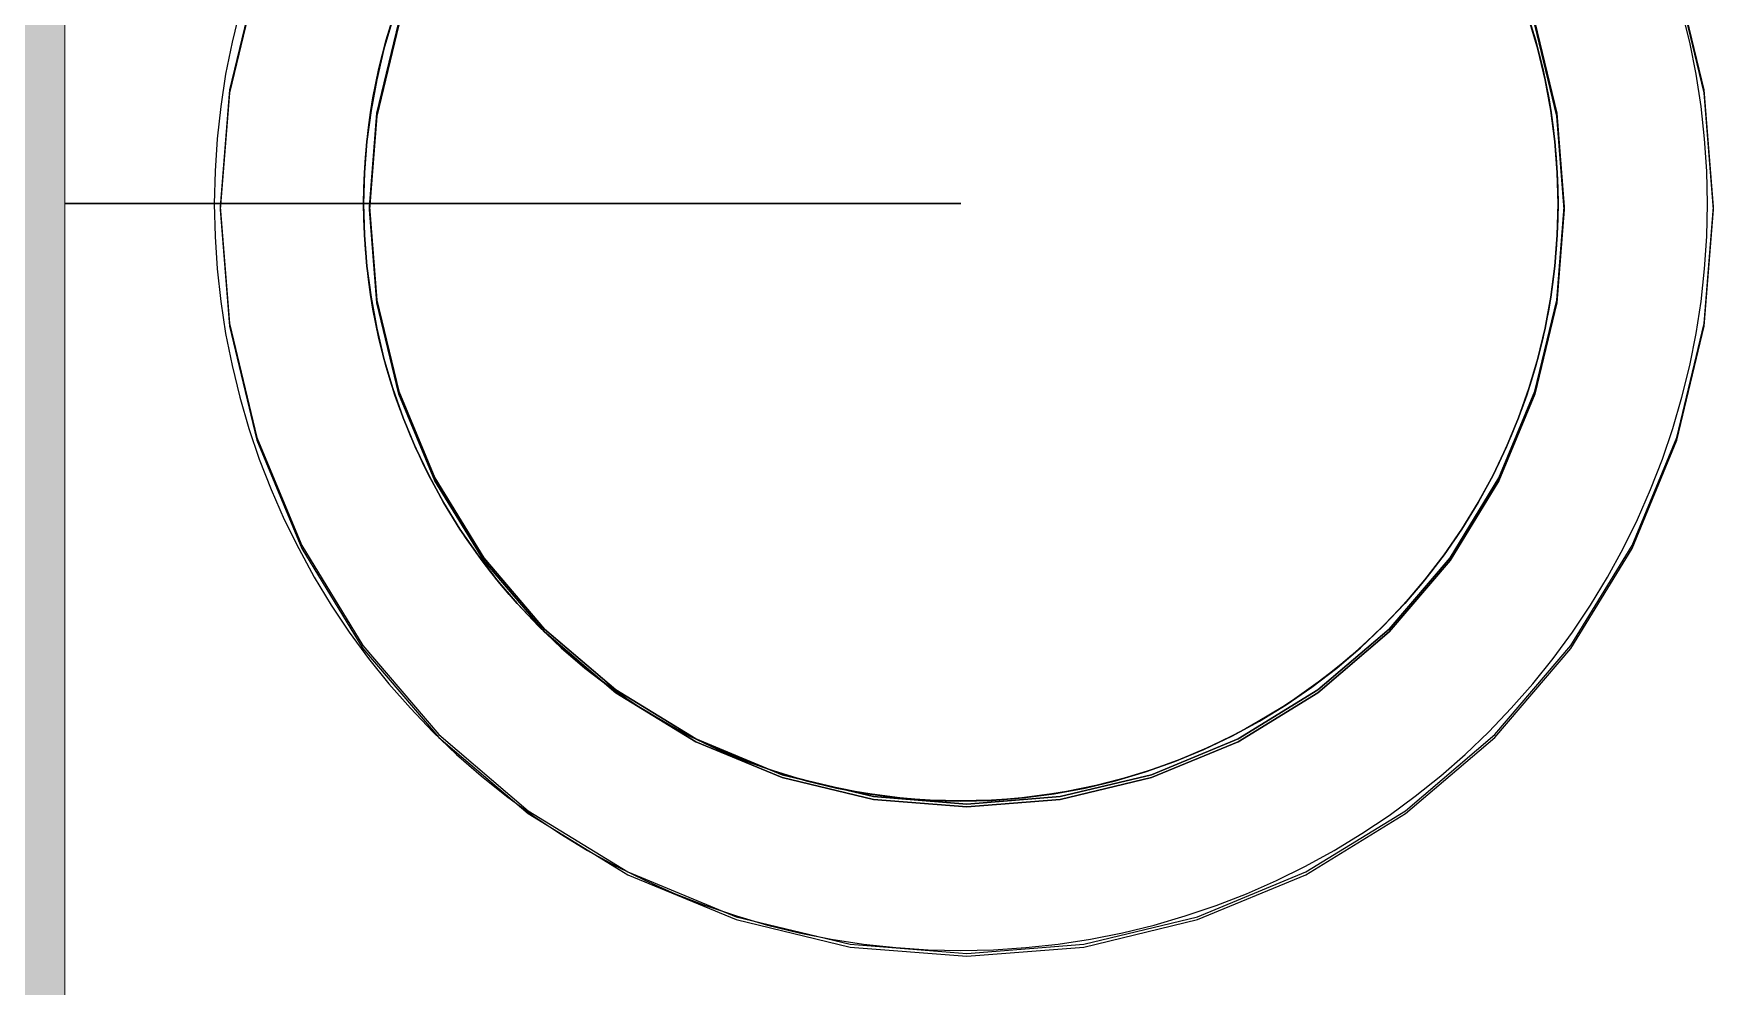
# Model space of a CAD drawing. Header units: millimetres. Extents: x 0 to 59350, y 0 to 29700.
# Drawn here: x 40432.52 to 40460.65, y 18100.61 to 18116.56 of the extents above; entities that cross this region are included whole.
import ezdxf

# ---------------------------------------------------------------- set-up
doc = ezdxf.new("R2010")
doc.units = ezdxf.units.MM
doc.linetypes.add('PUNKT2_S9', pattern=[1, 0, -1])
doc.layers.add('Slab', color=7, linetype='Continuous', lineweight=50)
doc.layers.add('Standard', color=7, linetype='Continuous', lineweight=25)

msp = doc.modelspace()

# ---------------------------------------------------------------- hatches: boundary and pattern name
at = {"layer": 'Standard', "linetype": 'PUNKT2_S9', "lineweight": 18}
h = msp.add_hatch(color=59, dxfattribs=at)
h.paths.add_polyline_path([(40433.049, 19918.72), (40433.049, 21521.22), (40408.049, 21496.22), (40408.049, 19918.72)])
h.paths.add_polyline_path([(40433.049, 18021.22), (40433.049, 18348.72), (40408.049, 18348.72), (40408.049, 18046.22)])
h.paths.add_polyline_path([(40408.049, 19641.22), (40408.049, 18626.22), (40433.049, 18626.22), (40433.049, 19641.22)])

# ---------------------------------------------------------------- linework, layer by layer
at = {"layer": 'Slab', "color": 7, "linetype": 'Continuous', "lineweight": -3}
for p, q in [((40436.262, 18117.528), (40435.804, 18115.621)), ((40436.262, 18117.528), (40435.804, 18115.621)), ((40436.262, 18117.481), (40435.804, 18115.573)), ((40436.262, 18117.481), (40435.804, 18115.573)), ((40460.496, 18115.621), (40460.038, 18117.528)), ((40460.496, 18115.621), (40460.038, 18117.528)), ((40460.496, 18115.573), (40460.038, 18117.481)), ((40460.496, 18115.573), (40460.038, 18117.481)), ((40435.975, 18116.948), (40435.846, 18116.418)), ((40435.975, 18116.948), (40435.846, 18116.418)), ((40435.975, 18116.948), (40435.846, 18116.418)), ((40435.975, 18116.948), (40435.846, 18116.418)), ((40438.273, 18115.23), (40438.64, 18116.756)), ((40438.64, 18116.756), (40438.273, 18115.23)), ((40438.39, 18116.301), (40438.539, 18116.803)), ((40438.539, 18116.803), (40438.39, 18116.301)), ((40438.539, 18116.803), (40438.39, 18116.301)), ((40438.39, 18116.301), (40438.539, 18116.803)), ((40438.539, 18116.803), (40438.39, 18116.301)), ((40438.39, 18116.301), (40438.539, 18116.803)), ((40457.56, 18116.803), (40457.709, 18116.301)), ((40457.709, 18116.301), (40457.56, 18116.803)), ((40457.709, 18116.301), (40457.56, 18116.803)), ((40457.56, 18116.803), (40457.709, 18116.301)), ((40457.709, 18116.301), (40457.56, 18116.803)), ((40457.56, 18116.803), (40457.709, 18116.301)), ((40457.661, 18116.756), (40458.027, 18115.23)), ((40458.027, 18115.23), (40457.661, 18116.756)), ((40460.253, 18116.418), (40460.124, 18116.948)), ((40460.253, 18116.418), (40460.124, 18116.948)), ((40460.253, 18116.418), (40460.124, 18116.948)), ((40460.253, 18116.418), (40460.124, 18116.948)), ((40438.273, 18115.182), (40438.64, 18116.708)), ((40438.64, 18116.708), (40438.273, 18115.182)), ((40457.661, 18116.708), (40458.027, 18115.182)), ((40458.027, 18115.182), (40457.661, 18116.708)), ((40435.846, 18116.418), (40435.739, 18115.884)), ((40435.846, 18116.418), (40435.739, 18115.884)), ((40435.846, 18116.418), (40435.739, 18115.884)), ((40435.846, 18116.418), (40435.739, 18115.884)), ((40438.268, 18115.792), (40438.39, 18116.301)), ((40438.39, 18116.301), (40438.268, 18115.792)), ((40438.39, 18116.301), (40438.268, 18115.792)), ((40438.268, 18115.792), (40438.39, 18116.301)), ((40438.39, 18116.301), (40438.268, 18115.792)), ((40438.268, 18115.792), (40438.39, 18116.301)), ((40457.709, 18116.301), (40457.831, 18115.792)), ((40457.831, 18115.792), (40457.709, 18116.301)), ((40457.831, 18115.792), (40457.709, 18116.301)), ((40457.709, 18116.301), (40457.831, 18115.792)), ((40457.831, 18115.792), (40457.709, 18116.301)), ((40457.709, 18116.301), (40457.831, 18115.792)), ((40460.36, 18115.884), (40460.253, 18116.418)), ((40460.36, 18115.884), (40460.253, 18116.418)), ((40460.36, 18115.884), (40460.253, 18116.418)), ((40460.36, 18115.884), (40460.253, 18116.418)), ((40435.739, 18115.884), (40435.656, 18115.345)), ((40435.739, 18115.884), (40435.656, 18115.345)), ((40435.739, 18115.884), (40435.656, 18115.345)), ((40435.739, 18115.884), (40435.656, 18115.345)), ((40460.443, 18115.345), (40460.36, 18115.884)), ((40460.443, 18115.345), (40460.36, 18115.884)), ((40460.443, 18115.345), (40460.36, 18115.884)), ((40460.443, 18115.345), (40460.36, 18115.884)), ((40435.804, 18115.621), (40435.65, 18113.665)), ((40435.804, 18115.621), (40435.65, 18113.665)), ((40438.173, 18115.277), (40438.268, 18115.792)), ((40438.268, 18115.792), (40438.173, 18115.277)), ((40438.268, 18115.792), (40438.173, 18115.277)), ((40438.173, 18115.277), (40438.268, 18115.792)), ((40438.268, 18115.792), (40438.173, 18115.277)), ((40438.173, 18115.277), (40438.268, 18115.792)), ((40457.831, 18115.792), (40457.926, 18115.277)), ((40457.926, 18115.277), (40457.831, 18115.792)), ((40457.926, 18115.277), (40457.831, 18115.792)), ((40457.831, 18115.792), (40457.926, 18115.277)), ((40457.926, 18115.277), (40457.831, 18115.792)), ((40457.831, 18115.792), (40457.926, 18115.277)), ((40460.65, 18113.665), (40460.496, 18115.621)), ((40460.65, 18113.665), (40460.496, 18115.621)), ((40435.656, 18115.345), (40435.597, 18114.802)), ((40435.656, 18115.345), (40435.597, 18114.802)), ((40435.656, 18115.345), (40435.597, 18114.802)), ((40435.656, 18115.345), (40435.597, 18114.802)), ((40435.804, 18115.573), (40435.65, 18113.618)), ((40435.804, 18115.573), (40435.65, 18113.618)), ((40460.502, 18114.802), (40460.443, 18115.345)), ((40460.502, 18114.802), (40460.443, 18115.345)), ((40460.502, 18114.802), (40460.443, 18115.345)), ((40460.502, 18114.802), (40460.443, 18115.345)), ((40460.65, 18113.618), (40460.496, 18115.573)), ((40460.65, 18113.618), (40460.496, 18115.573)), ((40438.104, 18114.758), (40438.173, 18115.277)), ((40438.173, 18115.277), (40438.104, 18114.758)), ((40438.173, 18115.277), (40438.104, 18114.758)), ((40438.104, 18114.758), (40438.173, 18115.277)), ((40438.173, 18115.277), (40438.104, 18114.758)), ((40438.104, 18114.758), (40438.173, 18115.277)), ((40438.15, 18113.665), (40438.273, 18115.23)), ((40438.273, 18115.23), (40438.15, 18113.665)), ((40438.15, 18113.618), (40438.273, 18115.182)), ((40438.273, 18115.182), (40438.15, 18113.618)), ((40457.926, 18115.277), (40457.995, 18114.758)), ((40457.995, 18114.758), (40457.926, 18115.277)), ((40457.995, 18114.758), (40457.926, 18115.277)), ((40457.926, 18115.277), (40457.995, 18114.758)), ((40457.995, 18114.758), (40457.926, 18115.277)), ((40457.926, 18115.277), (40457.995, 18114.758)), ((40458.027, 18115.23), (40458.15, 18113.665)), ((40458.15, 18113.665), (40458.027, 18115.23)), ((40458.027, 18115.182), (40458.15, 18113.618)), ((40458.15, 18113.618), (40458.027, 18115.182)), ((40435.597, 18114.802), (40435.561, 18114.258)), ((40435.597, 18114.802), (40435.561, 18114.258)), ((40435.597, 18114.802), (40435.561, 18114.258)), ((40435.597, 18114.802), (40435.561, 18114.258)), ((40438.063, 18114.236), (40438.104, 18114.758)), ((40438.104, 18114.758), (40438.063, 18114.236)), ((40438.104, 18114.758), (40438.063, 18114.236)), ((40438.063, 18114.236), (40438.104, 18114.758)), ((40438.104, 18114.758), (40438.063, 18114.236)), ((40438.063, 18114.236), (40438.104, 18114.758)), ((40457.995, 18114.758), (40458.036, 18114.236)), ((40458.036, 18114.236), (40457.995, 18114.758)), ((40458.036, 18114.236), (40457.995, 18114.758)), ((40457.995, 18114.758), (40458.036, 18114.236)), ((40458.036, 18114.236), (40457.995, 18114.758)), ((40457.995, 18114.758), (40458.036, 18114.236)), ((40460.538, 18114.258), (40460.502, 18114.802)), ((40460.538, 18114.258), (40460.502, 18114.802)), ((40460.538, 18114.258), (40460.502, 18114.802)), ((40460.538, 18114.258), (40460.502, 18114.802)), ((40435.561, 18114.258), (40435.549, 18113.713)), ((40435.561, 18114.258), (40435.549, 18113.713)), ((40435.561, 18114.258), (40435.549, 18113.713)), ((40435.561, 18114.258), (40435.549, 18113.713)), ((40438.049, 18113.713), (40438.063, 18114.236)), ((40438.063, 18114.236), (40438.049, 18113.713)), ((40438.063, 18114.236), (40438.049, 18113.713)), ((40438.049, 18113.713), (40438.063, 18114.236)), ((40438.063, 18114.236), (40438.049, 18113.713)), ((40438.049, 18113.713), (40438.063, 18114.236)), ((40458.036, 18114.236), (40458.049, 18113.713)), ((40458.049, 18113.713), (40458.036, 18114.236)), ((40458.049, 18113.713), (40458.036, 18114.236)), ((40458.036, 18114.236), (40458.049, 18113.713)), ((40458.049, 18113.713), (40458.036, 18114.236)), ((40458.036, 18114.236), (40458.049, 18113.713)), ((40460.549, 18113.713), (40460.538, 18114.258)), ((40460.549, 18113.713), (40460.538, 18114.258)), ((40460.549, 18113.713), (40460.538, 18114.258)), ((40460.549, 18113.713), (40460.538, 18114.258)), ((40435.549, 18113.713), (40435.561, 18113.168)), ((40435.549, 18113.713), (40435.561, 18113.168)), ((40435.549, 18113.713), (40435.561, 18113.168)), ((40435.549, 18113.713), (40435.561, 18113.168)), ((40435.65, 18113.665), (40435.804, 18111.71)), ((40435.65, 18113.665), (40435.804, 18111.71)), ((40438.063, 18113.19), (40438.049, 18113.713)), ((40438.049, 18113.713), (40438.063, 18113.19)), ((40438.049, 18113.713), (40438.063, 18113.19)), ((40438.063, 18113.19), (40438.049, 18113.713)), ((40438.049, 18113.713), (40438.063, 18113.19)), ((40438.063, 18113.19), (40438.049, 18113.713)), ((40438.273, 18112.101), (40438.15, 18113.665)), ((40438.15, 18113.665), (40438.273, 18112.101)), ((40458.15, 18113.665), (40458.027, 18112.101)), ((40458.027, 18112.101), (40458.15, 18113.665)), ((40458.049, 18113.713), (40458.036, 18113.19)), ((40458.036, 18113.19), (40458.049, 18113.713)), ((40458.036, 18113.19), (40458.049, 18113.713)), ((40458.049, 18113.713), (40458.036, 18113.19)), ((40458.036, 18113.19), (40458.049, 18113.713)), ((40458.049, 18113.713), (40458.036, 18113.19)), ((40460.496, 18111.71), (40460.65, 18113.665)), ((40460.496, 18111.71), (40460.65, 18113.665)), ((40460.538, 18113.168), (40460.549, 18113.713)), ((40460.538, 18113.168), (40460.549, 18113.713)), ((40460.538, 18113.168), (40460.549, 18113.713)), ((40460.538, 18113.168), (40460.549, 18113.713)), ((40435.65, 18113.618), (40435.804, 18111.663)), ((40435.65, 18113.618), (40435.804, 18111.663)), ((40438.273, 18112.054), (40438.15, 18113.618)), ((40438.15, 18113.618), (40438.273, 18112.054)), ((40458.15, 18113.618), (40458.027, 18112.054)), ((40458.027, 18112.054), (40458.15, 18113.618)), ((40460.496, 18111.663), (40460.65, 18113.618)), ((40460.496, 18111.663), (40460.65, 18113.618)), ((40435.561, 18113.168), (40435.597, 18112.624)), ((40435.561, 18113.168), (40435.597, 18112.624)), ((40435.561, 18113.168), (40435.597, 18112.624)), ((40435.561, 18113.168), (40435.597, 18112.624)), ((40438.104, 18112.668), (40438.063, 18113.19)), ((40438.063, 18113.19), (40438.104, 18112.668)), ((40438.063, 18113.19), (40438.104, 18112.668)), ((40438.104, 18112.668), (40438.063, 18113.19)), ((40438.063, 18113.19), (40438.104, 18112.668)), ((40438.104, 18112.668), (40438.063, 18113.19)), ((40458.036, 18113.19), (40457.995, 18112.668)), ((40457.995, 18112.668), (40458.036, 18113.19)), ((40457.995, 18112.668), (40458.036, 18113.19)), ((40458.036, 18113.19), (40457.995, 18112.668)), ((40457.995, 18112.668), (40458.036, 18113.19)), ((40458.036, 18113.19), (40457.995, 18112.668)), ((40460.502, 18112.624), (40460.538, 18113.168)), ((40460.502, 18112.624), (40460.538, 18113.168)), ((40460.502, 18112.624), (40460.538, 18113.168)), ((40460.502, 18112.624), (40460.538, 18113.168)), ((40435.597, 18112.624), (40435.656, 18112.081)), ((40435.597, 18112.624), (40435.656, 18112.081)), ((40435.597, 18112.624), (40435.656, 18112.081)), ((40435.597, 18112.624), (40435.656, 18112.081)), ((40438.173, 18112.149), (40438.104, 18112.668)), ((40438.104, 18112.668), (40438.173, 18112.149)), ((40438.104, 18112.668), (40438.173, 18112.149)), ((40438.173, 18112.149), (40438.104, 18112.668)), ((40438.104, 18112.668), (40438.173, 18112.149)), ((40438.173, 18112.149), (40438.104, 18112.668)), ((40457.995, 18112.668), (40457.926, 18112.149)), ((40457.926, 18112.149), (40457.995, 18112.668)), ((40457.926, 18112.149), (40457.995, 18112.668)), ((40457.995, 18112.668), (40457.926, 18112.149)), ((40457.926, 18112.149), (40457.995, 18112.668)), ((40457.995, 18112.668), (40457.926, 18112.149)), ((40460.443, 18112.081), (40460.502, 18112.624)), ((40460.443, 18112.081), (40460.502, 18112.624)), ((40460.443, 18112.081), (40460.502, 18112.624)), ((40460.443, 18112.081), (40460.502, 18112.624)), ((40435.656, 18112.081), (40435.739, 18111.542)), ((40435.656, 18112.081), (40435.739, 18111.542)), ((40435.656, 18112.081), (40435.739, 18111.542)), ((40435.656, 18112.081), (40435.739, 18111.542)), ((40438.268, 18111.634), (40438.173, 18112.149)), ((40438.173, 18112.149), (40438.268, 18111.634)), ((40438.173, 18112.149), (40438.268, 18111.634)), ((40438.268, 18111.634), (40438.173, 18112.149)), ((40438.173, 18112.149), (40438.268, 18111.634)), ((40438.268, 18111.634), (40438.173, 18112.149)), ((40438.64, 18110.575), (40438.273, 18112.101)), ((40438.273, 18112.101), (40438.64, 18110.575)), ((40438.64, 18110.528), (40438.273, 18112.054)), ((40438.273, 18112.054), (40438.64, 18110.528)), ((40458.027, 18112.101), (40457.661, 18110.575)), ((40457.661, 18110.575), (40458.027, 18112.101)), ((40458.027, 18112.054), (40457.661, 18110.528)), ((40457.661, 18110.528), (40458.027, 18112.054)), ((40457.926, 18112.149), (40457.831, 18111.634)), ((40457.831, 18111.634), (40457.926, 18112.149)), ((40457.831, 18111.634), (40457.926, 18112.149)), ((40457.926, 18112.149), (40457.831, 18111.634)), ((40457.831, 18111.634), (40457.926, 18112.149)), ((40457.926, 18112.149), (40457.831, 18111.634)), ((40460.36, 18111.542), (40460.443, 18112.081)), ((40460.36, 18111.542), (40460.443, 18112.081)), ((40460.36, 18111.542), (40460.443, 18112.081)), ((40460.36, 18111.542), (40460.443, 18112.081)), ((40435.804, 18111.71), (40436.262, 18109.803)), ((40435.804, 18111.71), (40436.262, 18109.803)), ((40435.804, 18111.663), (40436.262, 18109.755)), ((40435.804, 18111.663), (40436.262, 18109.755)), ((40460.038, 18109.803), (40460.496, 18111.71)), ((40460.038, 18109.803), (40460.496, 18111.71)), ((40460.038, 18109.755), (40460.496, 18111.663)), ((40460.038, 18109.755), (40460.496, 18111.663)), ((40435.739, 18111.542), (40435.846, 18111.008)), ((40435.739, 18111.542), (40435.846, 18111.008)), ((40435.739, 18111.542), (40435.846, 18111.008)), ((40435.739, 18111.542), (40435.846, 18111.008)), ((40438.39, 18111.125), (40438.268, 18111.634)), ((40438.268, 18111.634), (40438.39, 18111.125)), ((40438.268, 18111.634), (40438.39, 18111.125)), ((40438.39, 18111.125), (40438.268, 18111.634)), ((40438.268, 18111.634), (40438.39, 18111.125)), ((40438.39, 18111.125), (40438.268, 18111.634)), ((40457.831, 18111.634), (40457.709, 18111.125)), ((40457.709, 18111.125), (40457.831, 18111.634)), ((40457.709, 18111.125), (40457.831, 18111.634)), ((40457.831, 18111.634), (40457.709, 18111.125)), ((40457.709, 18111.125), (40457.831, 18111.634)), ((40457.831, 18111.634), (40457.709, 18111.125)), ((40460.253, 18111.008), (40460.36, 18111.542)), ((40460.253, 18111.008), (40460.36, 18111.542)), ((40460.253, 18111.008), (40460.36, 18111.542)), ((40460.253, 18111.008), (40460.36, 18111.542)), ((40438.539, 18110.623), (40438.39, 18111.125)), ((40438.39, 18111.125), (40438.539, 18110.623)), ((40438.39, 18111.125), (40438.539, 18110.623)), ((40438.539, 18110.623), (40438.39, 18111.125)), ((40438.39, 18111.125), (40438.539, 18110.623)), ((40438.539, 18110.623), (40438.39, 18111.125)), ((40457.709, 18111.125), (40457.56, 18110.623)), ((40457.56, 18110.623), (40457.709, 18111.125)), ((40457.56, 18110.623), (40457.709, 18111.125)), ((40457.709, 18111.125), (40457.56, 18110.623)), ((40457.56, 18110.623), (40457.709, 18111.125)), ((40457.709, 18111.125), (40457.56, 18110.623)), ((40435.846, 18111.008), (40435.975, 18110.478)), ((40435.846, 18111.008), (40435.975, 18110.478)), ((40435.846, 18111.008), (40435.975, 18110.478)), ((40435.846, 18111.008), (40435.975, 18110.478)), ((40460.124, 18110.478), (40460.253, 18111.008)), ((40460.124, 18110.478), (40460.253, 18111.008)), ((40460.124, 18110.478), (40460.253, 18111.008)), ((40460.124, 18110.478), (40460.253, 18111.008)), ((40438.714, 18110.129), (40438.539, 18110.623)), ((40438.539, 18110.623), (40438.714, 18110.129)), ((40438.539, 18110.623), (40438.714, 18110.129)), ((40438.714, 18110.129), (40438.539, 18110.623)), ((40438.539, 18110.623), (40438.714, 18110.129)), ((40438.714, 18110.129), (40438.539, 18110.623)), ((40439.24, 18109.126), (40438.64, 18110.575)), ((40438.64, 18110.575), (40439.24, 18109.126)), ((40439.24, 18109.078), (40438.64, 18110.528)), ((40438.64, 18110.528), (40439.24, 18109.078)), ((40457.661, 18110.575), (40457.06, 18109.126)), ((40457.06, 18109.126), (40457.661, 18110.575)), ((40457.661, 18110.528), (40457.06, 18109.078)), ((40457.06, 18109.078), (40457.661, 18110.528)), ((40457.56, 18110.623), (40457.385, 18110.129)), ((40457.385, 18110.129), (40457.56, 18110.623)), ((40457.385, 18110.129), (40457.56, 18110.623)), ((40457.56, 18110.623), (40457.385, 18110.129)), ((40457.385, 18110.129), (40457.56, 18110.623)), ((40457.56, 18110.623), (40457.385, 18110.129)), ((40435.975, 18110.478), (40436.128, 18109.954)), ((40435.975, 18110.478), (40436.128, 18109.954)), ((40435.975, 18110.478), (40436.128, 18109.954)), ((40435.975, 18110.478), (40436.128, 18109.954)), ((40459.971, 18109.954), (40460.124, 18110.478)), ((40459.971, 18109.954), (40460.124, 18110.478)), ((40459.971, 18109.954), (40460.124, 18110.478)), ((40459.971, 18109.954), (40460.124, 18110.478)), ((40438.914, 18109.646), (40438.714, 18110.129)), ((40438.714, 18110.129), (40438.914, 18109.646)), ((40438.714, 18110.129), (40438.914, 18109.646)), ((40438.914, 18109.646), (40438.714, 18110.129)), ((40438.714, 18110.129), (40438.914, 18109.646)), ((40438.914, 18109.646), (40438.714, 18110.129)), ((40457.385, 18110.129), (40457.185, 18109.646)), ((40457.185, 18109.646), (40457.385, 18110.129)), ((40457.185, 18109.646), (40457.385, 18110.129)), ((40457.385, 18110.129), (40457.185, 18109.646)), ((40457.185, 18109.646), (40457.385, 18110.129)), ((40457.385, 18110.129), (40457.185, 18109.646)), ((40436.128, 18109.954), (40436.303, 18109.438)), ((40436.128, 18109.954), (40436.303, 18109.438)), ((40436.128, 18109.954), (40436.303, 18109.438)), ((40436.128, 18109.954), (40436.303, 18109.438)), ((40436.262, 18109.803), (40437.013, 18107.991)), ((40436.262, 18109.803), (40437.013, 18107.991)), ((40436.262, 18109.755), (40437.013, 18107.943)), ((40436.262, 18109.755), (40437.013, 18107.943)), ((40459.288, 18107.991), (40460.038, 18109.803)), ((40459.288, 18107.991), (40460.038, 18109.803)), ((40459.288, 18107.943), (40460.038, 18109.755)), ((40459.288, 18107.943), (40460.038, 18109.755)), ((40459.796, 18109.438), (40459.971, 18109.954)), ((40459.796, 18109.438), (40459.971, 18109.954)), ((40459.796, 18109.438), (40459.971, 18109.954)), ((40459.796, 18109.438), (40459.971, 18109.954)), ((40436.303, 18109.438), (40436.501, 18108.929)), ((40436.303, 18109.438), (40436.501, 18108.929)), ((40436.303, 18109.438), (40436.501, 18108.929)), ((40436.303, 18109.438), (40436.501, 18108.929)), ((40439.139, 18109.173), (40438.914, 18109.646)), ((40438.914, 18109.646), (40439.139, 18109.173)), ((40438.914, 18109.646), (40439.139, 18109.173)), ((40439.139, 18109.173), (40438.914, 18109.646)), ((40438.914, 18109.646), (40439.139, 18109.173)), ((40439.139, 18109.173), (40438.914, 18109.646)), ((40457.185, 18109.646), (40456.96, 18109.173)), ((40456.96, 18109.173), (40457.185, 18109.646)), ((40456.96, 18109.173), (40457.185, 18109.646)), ((40457.185, 18109.646), (40456.96, 18109.173)), ((40456.96, 18109.173), (40457.185, 18109.646)), ((40457.185, 18109.646), (40456.96, 18109.173)), ((40459.598, 18108.929), (40459.796, 18109.438)), ((40459.598, 18108.929), (40459.796, 18109.438)), ((40459.598, 18108.929), (40459.796, 18109.438)), ((40459.598, 18108.929), (40459.796, 18109.438)), ((40439.389, 18108.713), (40439.139, 18109.173)), ((40439.139, 18109.173), (40439.389, 18108.713)), ((40439.139, 18109.173), (40439.389, 18108.713)), ((40439.389, 18108.713), (40439.139, 18109.173)), ((40439.139, 18109.173), (40439.389, 18108.713)), ((40439.389, 18108.713), (40439.139, 18109.173)), ((40440.06, 18107.788), (40439.24, 18109.126)), ((40439.24, 18109.126), (40440.06, 18107.788)), ((40457.06, 18109.126), (40456.24, 18107.788)), ((40456.24, 18107.788), (40457.06, 18109.126)), ((40456.96, 18109.173), (40456.71, 18108.713)), ((40456.71, 18108.713), (40456.96, 18109.173)), ((40456.71, 18108.713), (40456.96, 18109.173)), ((40456.96, 18109.173), (40456.71, 18108.713)), ((40456.71, 18108.713), (40456.96, 18109.173)), ((40456.96, 18109.173), (40456.71, 18108.713)), ((40436.501, 18108.929), (40436.721, 18108.43)), ((40436.501, 18108.929), (40436.721, 18108.43)), ((40436.501, 18108.929), (40436.721, 18108.43)), ((40436.501, 18108.929), (40436.721, 18108.43)), ((40440.06, 18107.74), (40439.24, 18109.078)), ((40439.24, 18109.078), (40440.06, 18107.74)), ((40457.06, 18109.078), (40456.24, 18107.74)), ((40456.24, 18107.74), (40457.06, 18109.078)), ((40459.378, 18108.43), (40459.598, 18108.929)), ((40459.378, 18108.43), (40459.598, 18108.929)), ((40459.378, 18108.43), (40459.598, 18108.929)), ((40459.378, 18108.43), (40459.598, 18108.929)), ((40439.663, 18108.267), (40439.389, 18108.713)), ((40439.389, 18108.713), (40439.663, 18108.267)), ((40439.389, 18108.713), (40439.663, 18108.267)), ((40439.663, 18108.267), (40439.389, 18108.713)), ((40439.389, 18108.713), (40439.663, 18108.267)), ((40439.663, 18108.267), (40439.389, 18108.713)), ((40456.71, 18108.713), (40456.436, 18108.267)), ((40456.436, 18108.267), (40456.71, 18108.713)), ((40456.436, 18108.267), (40456.71, 18108.713)), ((40456.71, 18108.713), (40456.436, 18108.267)), ((40456.436, 18108.267), (40456.71, 18108.713)), ((40456.71, 18108.713), (40456.436, 18108.267)), ((40436.721, 18108.43), (40436.962, 18107.941)), ((40436.721, 18108.43), (40436.962, 18107.941)), ((40436.721, 18108.43), (40436.962, 18107.941)), ((40436.721, 18108.43), (40436.962, 18107.941)), ((40459.137, 18107.941), (40459.378, 18108.43)), ((40459.137, 18107.941), (40459.378, 18108.43)), ((40459.137, 18107.941), (40459.378, 18108.43)), ((40459.137, 18107.941), (40459.378, 18108.43)), ((40439.959, 18107.835), (40439.663, 18108.267)), ((40439.663, 18108.267), (40439.959, 18107.835)), ((40439.663, 18108.267), (40439.959, 18107.835)), ((40439.959, 18107.835), (40439.663, 18108.267)), ((40439.663, 18108.267), (40439.959, 18107.835)), ((40439.959, 18107.835), (40439.663, 18108.267)), ((40456.436, 18108.267), (40456.14, 18107.835)), ((40456.14, 18107.835), (40456.436, 18108.267)), ((40456.14, 18107.835), (40456.436, 18108.267)), ((40456.436, 18108.267), (40456.14, 18107.835)), ((40456.14, 18107.835), (40456.436, 18108.267)), ((40456.436, 18108.267), (40456.14, 18107.835)), ((40436.962, 18107.941), (40437.224, 18107.463)), ((40436.962, 18107.941), (40437.224, 18107.463)), ((40436.962, 18107.941), (40437.224, 18107.463)), ((40436.962, 18107.941), (40437.224, 18107.463)), ((40437.013, 18107.991), (40438.037, 18106.318)), ((40437.013, 18107.991), (40438.037, 18106.318)), ((40437.013, 18107.943), (40438.037, 18106.271)), ((40437.013, 18107.943), (40438.037, 18106.271)), ((40440.278, 18107.42), (40439.959, 18107.835)), ((40439.959, 18107.835), (40440.278, 18107.42)), ((40439.959, 18107.835), (40440.278, 18107.42)), ((40440.278, 18107.42), (40439.959, 18107.835)), ((40439.959, 18107.835), (40440.278, 18107.42)), ((40440.278, 18107.42), (40439.959, 18107.835)), ((40441.079, 18106.594), (40440.06, 18107.788)), ((40440.06, 18107.788), (40441.079, 18106.594)), ((40441.079, 18106.547), (40440.06, 18107.74)), ((40440.06, 18107.74), (40441.079, 18106.547)), ((40456.24, 18107.788), (40455.221, 18106.594)), ((40455.221, 18106.594), (40456.24, 18107.788)), ((40456.24, 18107.74), (40455.221, 18106.547)), ((40455.221, 18106.547), (40456.24, 18107.74)), ((40456.14, 18107.835), (40455.821, 18107.42)), ((40455.821, 18107.42), (40456.14, 18107.835)), ((40455.821, 18107.42), (40456.14, 18107.835)), ((40456.14, 18107.835), (40455.821, 18107.42)), ((40455.821, 18107.42), (40456.14, 18107.835)), ((40456.14, 18107.835), (40455.821, 18107.42)), ((40458.263, 18106.318), (40459.288, 18107.991)), ((40458.263, 18106.318), (40459.288, 18107.991)), ((40458.263, 18106.271), (40459.288, 18107.943)), ((40458.263, 18106.271), (40459.288, 18107.943)), ((40458.875, 18107.463), (40459.137, 18107.941)), ((40458.875, 18107.463), (40459.137, 18107.941)), ((40458.875, 18107.463), (40459.137, 18107.941)), ((40458.875, 18107.463), (40459.137, 18107.941)), ((40437.224, 18107.463), (40437.507, 18106.997)), ((40437.224, 18107.463), (40437.507, 18106.997)), ((40437.224, 18107.463), (40437.507, 18106.997)), ((40437.224, 18107.463), (40437.507, 18106.997)), ((40458.592, 18106.997), (40458.875, 18107.463)), ((40458.592, 18106.997), (40458.875, 18107.463)), ((40458.592, 18106.997), (40458.875, 18107.463)), ((40458.592, 18106.997), (40458.875, 18107.463)), ((40440.618, 18107.022), (40440.278, 18107.42)), ((40440.278, 18107.42), (40440.618, 18107.022)), ((40440.278, 18107.42), (40440.618, 18107.022)), ((40440.618, 18107.022), (40440.278, 18107.42)), ((40440.278, 18107.42), (40440.618, 18107.022)), ((40440.618, 18107.022), (40440.278, 18107.42)), ((40455.821, 18107.42), (40455.481, 18107.022)), ((40455.481, 18107.022), (40455.821, 18107.42)), ((40455.481, 18107.022), (40455.821, 18107.42)), ((40455.821, 18107.42), (40455.481, 18107.022)), ((40455.481, 18107.022), (40455.821, 18107.42)), ((40455.821, 18107.42), (40455.481, 18107.022)), ((40437.507, 18106.997), (40437.81, 18106.543)), ((40437.507, 18106.997), (40437.81, 18106.543)), ((40437.507, 18106.997), (40437.81, 18106.543)), ((40437.507, 18106.997), (40437.81, 18106.543)), ((40440.978, 18106.642), (40440.618, 18107.022)), ((40440.618, 18107.022), (40440.978, 18106.642)), ((40440.618, 18107.022), (40440.978, 18106.642)), ((40440.978, 18106.642), (40440.618, 18107.022)), ((40440.618, 18107.022), (40440.978, 18106.642)), ((40440.978, 18106.642), (40440.618, 18107.022)), ((40455.481, 18107.022), (40455.121, 18106.642)), ((40455.121, 18106.642), (40455.481, 18107.022)), ((40455.121, 18106.642), (40455.481, 18107.022)), ((40455.481, 18107.022), (40455.121, 18106.642)), ((40455.121, 18106.642), (40455.481, 18107.022)), ((40455.481, 18107.022), (40455.121, 18106.642)), ((40458.289, 18106.543), (40458.592, 18106.997)), ((40458.289, 18106.543), (40458.592, 18106.997)), ((40458.289, 18106.543), (40458.592, 18106.997)), ((40458.289, 18106.543), (40458.592, 18106.997)), ((40441.358, 18106.282), (40440.978, 18106.642)), ((40440.978, 18106.642), (40441.358, 18106.282)), ((40440.978, 18106.642), (40441.358, 18106.282)), ((40441.358, 18106.282), (40440.978, 18106.642)), ((40440.978, 18106.642), (40441.358, 18106.282)), ((40441.358, 18106.282), (40440.978, 18106.642)), ((40442.272, 18105.575), (40441.079, 18106.594)), ((40441.079, 18106.594), (40442.272, 18105.575)), ((40455.221, 18106.594), (40454.028, 18105.575)), ((40454.028, 18105.575), (40455.221, 18106.594)), ((40455.121, 18106.642), (40454.741, 18106.282)), ((40454.741, 18106.282), (40455.121, 18106.642)), ((40454.741, 18106.282), (40455.121, 18106.642)), ((40455.121, 18106.642), (40454.741, 18106.282)), ((40454.741, 18106.282), (40455.121, 18106.642)), ((40455.121, 18106.642), (40454.741, 18106.282)), ((40437.81, 18106.543), (40438.133, 18106.103)), ((40437.81, 18106.543), (40438.133, 18106.103)), ((40437.81, 18106.543), (40438.133, 18106.103)), ((40437.81, 18106.543), (40438.133, 18106.103)), ((40438.037, 18106.318), (40439.311, 18104.827)), ((40438.037, 18106.318), (40439.311, 18104.827)), ((40442.272, 18105.528), (40441.079, 18106.547)), ((40441.079, 18106.547), (40442.272, 18105.528)), ((40455.221, 18106.547), (40454.028, 18105.528)), ((40454.028, 18105.528), (40455.221, 18106.547)), ((40456.989, 18104.827), (40458.263, 18106.318)), ((40456.989, 18104.827), (40458.263, 18106.318)), ((40457.966, 18106.103), (40458.289, 18106.543)), ((40457.966, 18106.103), (40458.289, 18106.543)), ((40457.966, 18106.103), (40458.289, 18106.543)), ((40457.966, 18106.103), (40458.289, 18106.543)), ((40438.037, 18106.271), (40439.311, 18104.779)), ((40438.037, 18106.271), (40439.311, 18104.779)), ((40438.133, 18106.103), (40438.474, 18105.678)), ((40438.133, 18106.103), (40438.474, 18105.678)), ((40438.133, 18106.103), (40438.474, 18105.678)), ((40438.133, 18106.103), (40438.474, 18105.678)), ((40441.756, 18105.942), (40441.358, 18106.282)), ((40441.358, 18106.282), (40441.756, 18105.942)), ((40441.358, 18106.282), (40441.756, 18105.942)), ((40441.756, 18105.942), (40441.358, 18106.282)), ((40441.358, 18106.282), (40441.756, 18105.942)), ((40441.756, 18105.942), (40441.358, 18106.282)), ((40454.741, 18106.282), (40454.343, 18105.942)), ((40454.343, 18105.942), (40454.741, 18106.282)), ((40454.343, 18105.942), (40454.741, 18106.282)), ((40454.741, 18106.282), (40454.343, 18105.942)), ((40454.343, 18105.942), (40454.741, 18106.282)), ((40454.741, 18106.282), (40454.343, 18105.942)), ((40456.989, 18104.779), (40458.263, 18106.271)), ((40456.989, 18104.779), (40458.263, 18106.271)), ((40457.625, 18105.678), (40457.966, 18106.103)), ((40457.625, 18105.678), (40457.966, 18106.103)), ((40457.625, 18105.678), (40457.966, 18106.103)), ((40457.625, 18105.678), (40457.966, 18106.103)), ((40442.172, 18105.623), (40441.756, 18105.942)), ((40441.756, 18105.942), (40442.172, 18105.623)), ((40441.756, 18105.942), (40442.172, 18105.623)), ((40442.172, 18105.623), (40441.756, 18105.942)), ((40441.756, 18105.942), (40442.172, 18105.623)), ((40442.172, 18105.623), (40441.756, 18105.942)), ((40454.343, 18105.942), (40453.927, 18105.623)), ((40453.927, 18105.623), (40454.343, 18105.942)), ((40453.927, 18105.623), (40454.343, 18105.942)), ((40454.343, 18105.942), (40453.927, 18105.623)), ((40453.927, 18105.623), (40454.343, 18105.942)), ((40454.343, 18105.942), (40453.927, 18105.623)), ((40438.474, 18105.678), (40438.833, 18105.268)), ((40438.474, 18105.678), (40438.833, 18105.268)), ((40438.474, 18105.678), (40438.833, 18105.268)), ((40438.474, 18105.678), (40438.833, 18105.268)), ((40442.603, 18105.326), (40442.172, 18105.623)), ((40442.172, 18105.623), (40442.603, 18105.326)), ((40442.172, 18105.623), (40442.603, 18105.326)), ((40442.603, 18105.326), (40442.172, 18105.623)), ((40442.172, 18105.623), (40442.603, 18105.326)), ((40442.603, 18105.326), (40442.172, 18105.623)), ((40443.61, 18104.755), (40442.272, 18105.575)), ((40442.272, 18105.575), (40443.61, 18104.755)), ((40443.61, 18104.708), (40442.272, 18105.528)), ((40442.272, 18105.528), (40443.61, 18104.708)), ((40454.028, 18105.575), (40452.69, 18104.755)), ((40452.69, 18104.755), (40454.028, 18105.575)), ((40454.028, 18105.528), (40452.69, 18104.708)), ((40452.69, 18104.708), (40454.028, 18105.528)), ((40453.927, 18105.623), (40453.496, 18105.326)), ((40453.496, 18105.326), (40453.927, 18105.623)), ((40453.496, 18105.326), (40453.927, 18105.623)), ((40453.927, 18105.623), (40453.496, 18105.326)), ((40453.496, 18105.326), (40453.927, 18105.623)), ((40453.927, 18105.623), (40453.496, 18105.326)), ((40457.265, 18105.268), (40457.625, 18105.678)), ((40457.265, 18105.268), (40457.625, 18105.678)), ((40457.265, 18105.268), (40457.625, 18105.678)), ((40457.265, 18105.268), (40457.625, 18105.678)), ((40438.833, 18105.268), (40439.211, 18104.874)), ((40438.833, 18105.268), (40439.211, 18104.874)), ((40438.833, 18105.268), (40439.211, 18104.874)), ((40438.833, 18105.268), (40439.211, 18104.874)), ((40443.049, 18105.053), (40442.603, 18105.326)), ((40442.603, 18105.326), (40443.049, 18105.053)), ((40442.603, 18105.326), (40443.049, 18105.053)), ((40443.049, 18105.053), (40442.603, 18105.326)), ((40442.603, 18105.326), (40443.049, 18105.053)), ((40443.049, 18105.053), (40442.603, 18105.326)), ((40453.496, 18105.326), (40453.049, 18105.053)), ((40453.049, 18105.053), (40453.496, 18105.326)), ((40453.049, 18105.053), (40453.496, 18105.326)), ((40453.496, 18105.326), (40453.049, 18105.053)), ((40453.049, 18105.053), (40453.496, 18105.326)), ((40453.496, 18105.326), (40453.049, 18105.053)), ((40456.888, 18104.874), (40457.265, 18105.268)), ((40456.888, 18104.874), (40457.265, 18105.268)), ((40456.888, 18104.874), (40457.265, 18105.268)), ((40456.888, 18104.874), (40457.265, 18105.268)), ((40443.51, 18104.803), (40443.049, 18105.053)), ((40443.049, 18105.053), (40443.51, 18104.803)), ((40443.049, 18105.053), (40443.51, 18104.803)), ((40443.51, 18104.803), (40443.049, 18105.053)), ((40443.049, 18105.053), (40443.51, 18104.803)), ((40443.51, 18104.803), (40443.049, 18105.053)), ((40453.049, 18105.053), (40452.589, 18104.803)), ((40452.589, 18104.803), (40453.049, 18105.053)), ((40452.589, 18104.803), (40453.049, 18105.053)), ((40453.049, 18105.053), (40452.589, 18104.803)), ((40452.589, 18104.803), (40453.049, 18105.053)), ((40453.049, 18105.053), (40452.589, 18104.803)), ((40439.211, 18104.874), (40439.605, 18104.497)), ((40439.211, 18104.874), (40439.605, 18104.497)), ((40439.211, 18104.874), (40439.605, 18104.497)), ((40439.211, 18104.874), (40439.605, 18104.497)), ((40439.311, 18104.827), (40440.803, 18103.553)), ((40439.311, 18104.827), (40440.803, 18103.553)), ((40439.311, 18104.779), (40440.803, 18103.505)), ((40439.311, 18104.779), (40440.803, 18103.505)), ((40443.982, 18104.578), (40443.51, 18104.803)), ((40443.51, 18104.803), (40443.982, 18104.578)), ((40443.51, 18104.803), (40443.982, 18104.578)), ((40443.982, 18104.578), (40443.51, 18104.803)), ((40443.51, 18104.803), (40443.982, 18104.578)), ((40443.982, 18104.578), (40443.51, 18104.803)), ((40445.06, 18104.155), (40443.61, 18104.755)), ((40443.61, 18104.755), (40445.06, 18104.155)), ((40445.06, 18104.107), (40443.61, 18104.708)), ((40443.61, 18104.708), (40445.06, 18104.107)), ((40452.69, 18104.755), (40451.24, 18104.155)), ((40451.24, 18104.155), (40452.69, 18104.755)), ((40452.69, 18104.708), (40451.24, 18104.107)), ((40451.24, 18104.107), (40452.69, 18104.708)), ((40452.589, 18104.803), (40452.117, 18104.578)), ((40452.117, 18104.578), (40452.589, 18104.803)), ((40452.117, 18104.578), (40452.589, 18104.803)), ((40452.589, 18104.803), (40452.117, 18104.578)), ((40452.117, 18104.578), (40452.589, 18104.803)), ((40452.589, 18104.803), (40452.117, 18104.578)), ((40455.497, 18103.553), (40456.989, 18104.827)), ((40455.497, 18103.553), (40456.989, 18104.827)), ((40455.497, 18103.505), (40456.989, 18104.779)), ((40455.497, 18103.505), (40456.989, 18104.779)), ((40456.494, 18104.497), (40456.888, 18104.874)), ((40456.494, 18104.497), (40456.888, 18104.874)), ((40456.494, 18104.497), (40456.888, 18104.874)), ((40456.494, 18104.497), (40456.888, 18104.874)), ((40439.605, 18104.497), (40440.015, 18104.137)), ((40439.605, 18104.497), (40440.015, 18104.137)), ((40439.605, 18104.497), (40440.015, 18104.137)), ((40439.605, 18104.497), (40440.015, 18104.137)), ((40444.466, 18104.377), (40443.982, 18104.578)), ((40443.982, 18104.578), (40444.466, 18104.377)), ((40443.982, 18104.578), (40444.466, 18104.377)), ((40444.466, 18104.377), (40443.982, 18104.578)), ((40443.982, 18104.578), (40444.466, 18104.377)), ((40444.466, 18104.377), (40443.982, 18104.578)), ((40444.959, 18104.202), (40444.466, 18104.377)), ((40444.466, 18104.377), (40444.959, 18104.202)), ((40444.466, 18104.377), (40444.959, 18104.202)), ((40444.959, 18104.202), (40444.466, 18104.377)), ((40444.466, 18104.377), (40444.959, 18104.202)), ((40444.959, 18104.202), (40444.466, 18104.377)), ((40451.633, 18104.377), (40451.14, 18104.202)), ((40451.14, 18104.202), (40451.633, 18104.377)), ((40451.14, 18104.202), (40451.633, 18104.377)), ((40451.633, 18104.377), (40451.14, 18104.202)), ((40451.14, 18104.202), (40451.633, 18104.377)), ((40451.633, 18104.377), (40451.14, 18104.202)), ((40452.117, 18104.578), (40451.633, 18104.377)), ((40451.633, 18104.377), (40452.117, 18104.578)), ((40451.633, 18104.377), (40452.117, 18104.578)), ((40452.117, 18104.578), (40451.633, 18104.377)), ((40451.633, 18104.377), (40452.117, 18104.578)), ((40452.117, 18104.578), (40451.633, 18104.377)), ((40456.084, 18104.137), (40456.494, 18104.497)), ((40456.084, 18104.137), (40456.494, 18104.497)), ((40456.084, 18104.137), (40456.494, 18104.497)), ((40456.084, 18104.137), (40456.494, 18104.497)), ((40440.015, 18104.137), (40440.44, 18103.796)), ((40440.015, 18104.137), (40440.44, 18103.796)), ((40440.015, 18104.137), (40440.44, 18103.796)), ((40440.015, 18104.137), (40440.44, 18103.796)), ((40445.461, 18104.054), (40444.959, 18104.202)), ((40444.959, 18104.202), (40445.461, 18104.054)), ((40444.959, 18104.202), (40445.461, 18104.054)), ((40445.461, 18104.054), (40444.959, 18104.202)), ((40444.959, 18104.202), (40445.461, 18104.054)), ((40445.461, 18104.054), (40444.959, 18104.202)), ((40446.586, 18103.789), (40445.06, 18104.155)), ((40445.06, 18104.155), (40446.586, 18103.789)), ((40446.586, 18103.741), (40445.06, 18104.107)), ((40445.06, 18104.107), (40446.586, 18103.741)), ((40451.24, 18104.155), (40449.715, 18103.789)), ((40449.715, 18103.789), (40451.24, 18104.155)), ((40451.24, 18104.107), (40449.715, 18103.741)), ((40449.715, 18103.741), (40451.24, 18104.107)), ((40451.14, 18104.202), (40450.638, 18104.054)), ((40450.638, 18104.054), (40451.14, 18104.202)), ((40450.638, 18104.054), (40451.14, 18104.202)), ((40451.14, 18104.202), (40450.638, 18104.054)), ((40450.638, 18104.054), (40451.14, 18104.202)), ((40451.14, 18104.202), (40450.638, 18104.054)), ((40455.659, 18103.796), (40456.084, 18104.137)), ((40455.659, 18103.796), (40456.084, 18104.137)), ((40455.659, 18103.796), (40456.084, 18104.137)), ((40455.659, 18103.796), (40456.084, 18104.137)), ((40440.44, 18103.796), (40440.88, 18103.474)), ((40440.44, 18103.796), (40440.88, 18103.474)), ((40440.44, 18103.796), (40440.88, 18103.474)), ((40440.44, 18103.796), (40440.88, 18103.474)), ((40445.97, 18103.932), (40445.461, 18104.054)), ((40445.461, 18104.054), (40445.97, 18103.932)), ((40445.461, 18104.054), (40445.97, 18103.932)), ((40445.97, 18103.932), (40445.461, 18104.054)), ((40445.461, 18104.054), (40445.97, 18103.932)), ((40445.97, 18103.932), (40445.461, 18104.054)), ((40446.485, 18103.836), (40445.97, 18103.932)), ((40445.97, 18103.932), (40446.485, 18103.836)), ((40445.97, 18103.932), (40446.485, 18103.836)), ((40446.485, 18103.836), (40445.97, 18103.932)), ((40445.97, 18103.932), (40446.485, 18103.836)), ((40446.485, 18103.836), (40445.97, 18103.932)), ((40447.004, 18103.768), (40446.485, 18103.836)), ((40446.485, 18103.836), (40447.004, 18103.768)), ((40446.485, 18103.836), (40447.004, 18103.768)), ((40447.004, 18103.768), (40446.485, 18103.836)), ((40446.485, 18103.836), (40447.004, 18103.768)), ((40447.004, 18103.768), (40446.485, 18103.836)), ((40448.15, 18103.665), (40446.586, 18103.789)), ((40446.586, 18103.789), (40448.15, 18103.665)), ((40449.715, 18103.789), (40448.15, 18103.665)), ((40448.15, 18103.665), (40449.715, 18103.789)), ((40449.614, 18103.836), (40449.095, 18103.768)), ((40449.095, 18103.768), (40449.614, 18103.836)), ((40449.095, 18103.768), (40449.614, 18103.836)), ((40449.614, 18103.836), (40449.095, 18103.768)), ((40449.095, 18103.768), (40449.614, 18103.836)), ((40449.614, 18103.836), (40449.095, 18103.768)), ((40450.129, 18103.932), (40449.614, 18103.836)), ((40449.614, 18103.836), (40450.129, 18103.932)), ((40449.614, 18103.836), (40450.129, 18103.932)), ((40450.129, 18103.932), (40449.614, 18103.836)), ((40449.614, 18103.836), (40450.129, 18103.932)), ((40450.129, 18103.932), (40449.614, 18103.836)), ((40450.638, 18104.054), (40450.129, 18103.932)), ((40450.129, 18103.932), (40450.638, 18104.054)), ((40450.129, 18103.932), (40450.638, 18104.054)), ((40450.638, 18104.054), (40450.129, 18103.932)), ((40450.129, 18103.932), (40450.638, 18104.054)), ((40450.638, 18104.054), (40450.129, 18103.932)), ((40455.219, 18103.474), (40455.659, 18103.796)), ((40455.219, 18103.474), (40455.659, 18103.796)), ((40455.219, 18103.474), (40455.659, 18103.796)), ((40455.219, 18103.474), (40455.659, 18103.796)), ((40440.803, 18103.553), (40442.475, 18102.528)), ((40440.803, 18103.553), (40442.475, 18102.528)), ((40440.803, 18103.505), (40442.475, 18102.48)), ((40440.803, 18103.505), (40442.475, 18102.48)), ((40448.15, 18103.618), (40446.586, 18103.741)), ((40446.586, 18103.741), (40448.15, 18103.618)), ((40447.526, 18103.727), (40447.004, 18103.768)), ((40447.004, 18103.768), (40447.526, 18103.727)), ((40447.004, 18103.768), (40447.526, 18103.727)), ((40447.526, 18103.727), (40447.004, 18103.768)), ((40447.004, 18103.768), (40447.526, 18103.727)), ((40447.526, 18103.727), (40447.004, 18103.768)), ((40448.049, 18103.713), (40447.526, 18103.727)), ((40447.526, 18103.727), (40448.049, 18103.713)), ((40447.526, 18103.727), (40448.049, 18103.713)), ((40448.049, 18103.713), (40447.526, 18103.727)), ((40447.526, 18103.727), (40448.049, 18103.713)), ((40448.049, 18103.713), (40447.526, 18103.727)), ((40448.573, 18103.727), (40448.049, 18103.713)), ((40448.049, 18103.713), (40448.573, 18103.727)), ((40448.049, 18103.713), (40448.573, 18103.727)), ((40448.573, 18103.727), (40448.049, 18103.713)), ((40448.049, 18103.713), (40448.573, 18103.727)), ((40448.573, 18103.727), (40448.049, 18103.713)), ((40449.715, 18103.741), (40448.15, 18103.618)), ((40448.15, 18103.618), (40449.715, 18103.741)), ((40449.095, 18103.768), (40448.573, 18103.727)), ((40448.573, 18103.727), (40449.095, 18103.768)), ((40448.573, 18103.727), (40449.095, 18103.768)), ((40449.095, 18103.768), (40448.573, 18103.727)), ((40448.573, 18103.727), (40449.095, 18103.768)), ((40449.095, 18103.768), (40448.573, 18103.727)), ((40453.825, 18102.528), (40455.497, 18103.553)), ((40453.825, 18102.528), (40455.497, 18103.553)), ((40453.825, 18102.48), (40455.497, 18103.505)), ((40453.825, 18102.48), (40455.497, 18103.505)), ((40440.88, 18103.474), (40441.333, 18103.171)), ((40440.88, 18103.474), (40441.333, 18103.171)), ((40440.88, 18103.474), (40441.333, 18103.171)), ((40440.88, 18103.474), (40441.333, 18103.171)), ((40454.766, 18103.171), (40455.219, 18103.474)), ((40454.766, 18103.171), (40455.219, 18103.474)), ((40454.766, 18103.171), (40455.219, 18103.474)), ((40454.766, 18103.171), (40455.219, 18103.474)), ((40441.333, 18103.171), (40441.799, 18102.888)), ((40441.333, 18103.171), (40441.799, 18102.888)), ((40441.333, 18103.171), (40441.799, 18102.888)), ((40441.333, 18103.171), (40441.799, 18102.888)), ((40454.299, 18102.888), (40454.766, 18103.171)), ((40454.299, 18102.888), (40454.766, 18103.171)), ((40454.299, 18102.888), (40454.766, 18103.171)), ((40454.299, 18102.888), (40454.766, 18103.171)), ((40441.799, 18102.888), (40442.278, 18102.625)), ((40441.799, 18102.888), (40442.278, 18102.625)), ((40441.799, 18102.888), (40442.278, 18102.625)), ((40441.799, 18102.888), (40442.278, 18102.625)), ((40453.821, 18102.625), (40454.299, 18102.888)), ((40453.821, 18102.625), (40454.299, 18102.888)), ((40453.821, 18102.625), (40454.299, 18102.888)), ((40453.821, 18102.625), (40454.299, 18102.888)), ((40442.278, 18102.625), (40442.767, 18102.384)), ((40442.278, 18102.625), (40442.767, 18102.384)), ((40442.278, 18102.625), (40442.767, 18102.384)), ((40442.278, 18102.625), (40442.767, 18102.384)), ((40442.475, 18102.528), (40444.287, 18101.777)), ((40442.475, 18102.528), (40444.287, 18101.777)), ((40442.475, 18102.48), (40444.287, 18101.73)), ((40442.475, 18102.48), (40444.287, 18101.73)), ((40442.767, 18102.384), (40443.266, 18102.165)), ((40442.767, 18102.384), (40443.266, 18102.165)), ((40442.767, 18102.384), (40443.266, 18102.165)), ((40442.767, 18102.384), (40443.266, 18102.165)), ((40452.013, 18101.777), (40453.825, 18102.528)), ((40452.013, 18101.777), (40453.825, 18102.528)), ((40452.013, 18101.73), (40453.825, 18102.48)), ((40452.013, 18101.73), (40453.825, 18102.48)), ((40452.833, 18102.165), (40453.332, 18102.384)), ((40452.833, 18102.165), (40453.332, 18102.384)), ((40452.833, 18102.165), (40453.332, 18102.384)), ((40452.833, 18102.165), (40453.332, 18102.384)), ((40453.332, 18102.384), (40453.821, 18102.625)), ((40453.332, 18102.384), (40453.821, 18102.625)), ((40453.332, 18102.384), (40453.821, 18102.625)), ((40453.332, 18102.384), (40453.821, 18102.625)), ((40443.266, 18102.165), (40443.774, 18101.967)), ((40443.266, 18102.165), (40443.774, 18101.967)), ((40443.266, 18102.165), (40443.774, 18101.967)), ((40443.266, 18102.165), (40443.774, 18101.967)), ((40452.325, 18101.967), (40452.833, 18102.165)), ((40452.325, 18101.967), (40452.833, 18102.165)), ((40452.325, 18101.967), (40452.833, 18102.165)), ((40452.325, 18101.967), (40452.833, 18102.165)), ((40443.774, 18101.967), (40444.291, 18101.792)), ((40443.774, 18101.967), (40444.291, 18101.792)), ((40443.774, 18101.967), (40444.291, 18101.792)), ((40443.774, 18101.967), (40444.291, 18101.792)), ((40451.808, 18101.792), (40452.325, 18101.967)), ((40451.808, 18101.792), (40452.325, 18101.967)), ((40451.808, 18101.792), (40452.325, 18101.967)), ((40451.808, 18101.792), (40452.325, 18101.967)), ((40444.287, 18101.777), (40446.195, 18101.319)), ((40444.287, 18101.777), (40446.195, 18101.319)), ((40444.287, 18101.73), (40446.195, 18101.272)), ((40444.287, 18101.73), (40446.195, 18101.272)), ((40444.291, 18101.792), (40444.814, 18101.639)), ((40444.291, 18101.792), (40444.814, 18101.639)), ((40444.291, 18101.792), (40444.814, 18101.639)), ((40444.291, 18101.792), (40444.814, 18101.639)), ((40444.814, 18101.639), (40445.344, 18101.509)), ((40444.814, 18101.639), (40445.344, 18101.509)), ((40444.814, 18101.639), (40445.344, 18101.509)), ((40444.814, 18101.639), (40445.344, 18101.509)), ((40450.106, 18101.319), (40452.013, 18101.777)), ((40450.106, 18101.319), (40452.013, 18101.777)), ((40450.106, 18101.272), (40452.013, 18101.73)), ((40450.106, 18101.272), (40452.013, 18101.73)), ((40450.755, 18101.509), (40451.285, 18101.639)), ((40450.755, 18101.509), (40451.285, 18101.639)), ((40450.755, 18101.509), (40451.285, 18101.639)), ((40450.755, 18101.509), (40451.285, 18101.639)), ((40451.285, 18101.639), (40451.808, 18101.792)), ((40451.285, 18101.639), (40451.808, 18101.792)), ((40451.285, 18101.639), (40451.808, 18101.792)), ((40451.285, 18101.639), (40451.808, 18101.792)), ((40445.344, 18101.509), (40445.879, 18101.403)), ((40445.344, 18101.509), (40445.879, 18101.403)), ((40445.344, 18101.509), (40445.879, 18101.403)), ((40445.344, 18101.509), (40445.879, 18101.403)), ((40445.879, 18101.403), (40446.418, 18101.32)), ((40445.879, 18101.403), (40446.418, 18101.32)), ((40445.879, 18101.403), (40446.418, 18101.32)), ((40445.879, 18101.403), (40446.418, 18101.32)), ((40446.195, 18101.319), (40448.15, 18101.165)), ((40446.195, 18101.319), (40448.15, 18101.165)), ((40446.195, 18101.272), (40448.15, 18101.118)), ((40446.195, 18101.272), (40448.15, 18101.118)), ((40446.418, 18101.32), (40446.96, 18101.261)), ((40446.418, 18101.32), (40446.96, 18101.261)), ((40446.418, 18101.32), (40446.96, 18101.261)), ((40446.418, 18101.32), (40446.96, 18101.261)), ((40446.96, 18101.261), (40447.504, 18101.225)), ((40446.96, 18101.261), (40447.504, 18101.225)), ((40446.96, 18101.261), (40447.504, 18101.225)), ((40446.96, 18101.261), (40447.504, 18101.225)), ((40448.15, 18101.165), (40450.106, 18101.319)), ((40448.15, 18101.165), (40450.106, 18101.319)), ((40448.15, 18101.118), (40450.106, 18101.272)), ((40448.15, 18101.118), (40450.106, 18101.272)), ((40448.595, 18101.225), (40449.139, 18101.261)), ((40448.595, 18101.225), (40449.139, 18101.261)), ((40448.595, 18101.225), (40449.139, 18101.261)), ((40448.595, 18101.225), (40449.139, 18101.261)), ((40449.139, 18101.261), (40449.681, 18101.32)), ((40449.139, 18101.261), (40449.681, 18101.32)), ((40449.139, 18101.261), (40449.681, 18101.32)), ((40449.139, 18101.261), (40449.681, 18101.32)), ((40449.681, 18101.32), (40450.22, 18101.403)), ((40449.681, 18101.32), (40450.22, 18101.403)), ((40449.681, 18101.32), (40450.22, 18101.403)), ((40449.681, 18101.32), (40450.22, 18101.403)), ((40450.22, 18101.403), (40450.755, 18101.509)), ((40450.22, 18101.403), (40450.755, 18101.509)), ((40450.22, 18101.403), (40450.755, 18101.509)), ((40450.22, 18101.403), (40450.755, 18101.509)), ((40447.504, 18101.225), (40448.049, 18101.213)), ((40447.504, 18101.225), (40448.049, 18101.213)), ((40447.504, 18101.225), (40448.049, 18101.213)), ((40447.504, 18101.225), (40448.049, 18101.213)), ((40448.049, 18101.213), (40448.595, 18101.225)), ((40448.049, 18101.213), (40448.595, 18101.225)), ((40448.049, 18101.213), (40448.595, 18101.225)), ((40448.049, 18101.213), (40448.595, 18101.225))]:
    msp.add_line(p, q, dxfattribs=at)
at = {"layer": 'Slab', "color": 4, "linetype": 'Continuous', "lineweight": -3}
for p, q in [((40433.049, 18113.72), (40448.049, 18113.72)), ((40448.049, 18113.72), (40433.049, 18113.72))]:
    msp.add_line(p, q, dxfattribs=at)
at = {"layer": 'Slab', "color": 30, "linetype": 'Continuous', "lineweight": -3}
msp.add_circle((40448.049, 18113.72), 10, dxfattribs=at)
at = {"layer": 'Standard', "color": 36, "linetype": 'Continuous', "lineweight": 18}
msp.add_line((40433.049, 18076.22), (40433.049, 18348.72), dxfattribs=at)

doc.saveas('drawing.dxf')
